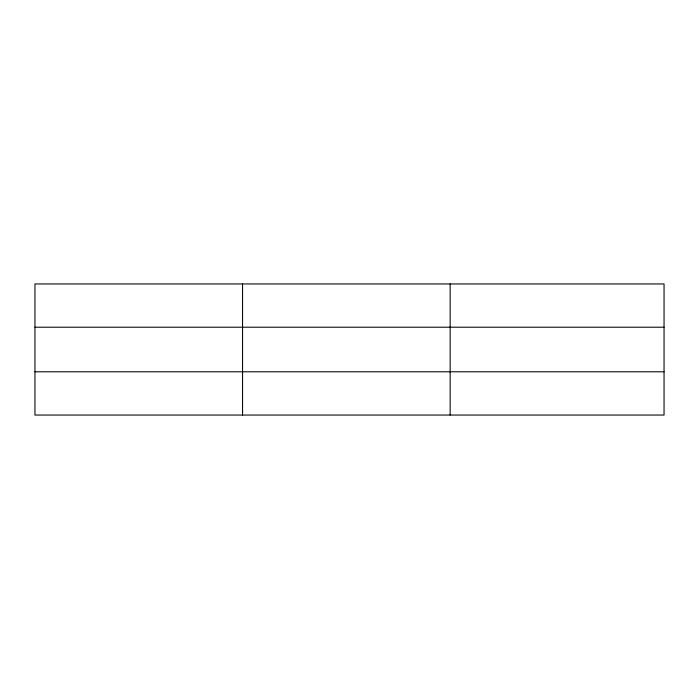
<?xml version="1.0" encoding="UTF-8"?>
<svg xmlns="http://www.w3.org/2000/svg" width="699" height="699" viewBox="0 0 699 699"><rect width="100%" height="100%" fill="white"/><g stroke="black" fill="none" stroke-linecap="round" stroke-linejoin="round"><path stroke-width="1.05" d="M242.553 283.951L242.553 415.049M450.156 283.951L450.156 415.049M664.05 327.211L664.05 283.951L34.95 283.951L34.95 415.049L664.05 415.049L664.05 327.211L34.95 327.211M34.95 371.789L664.05 371.789"/></g></svg>
